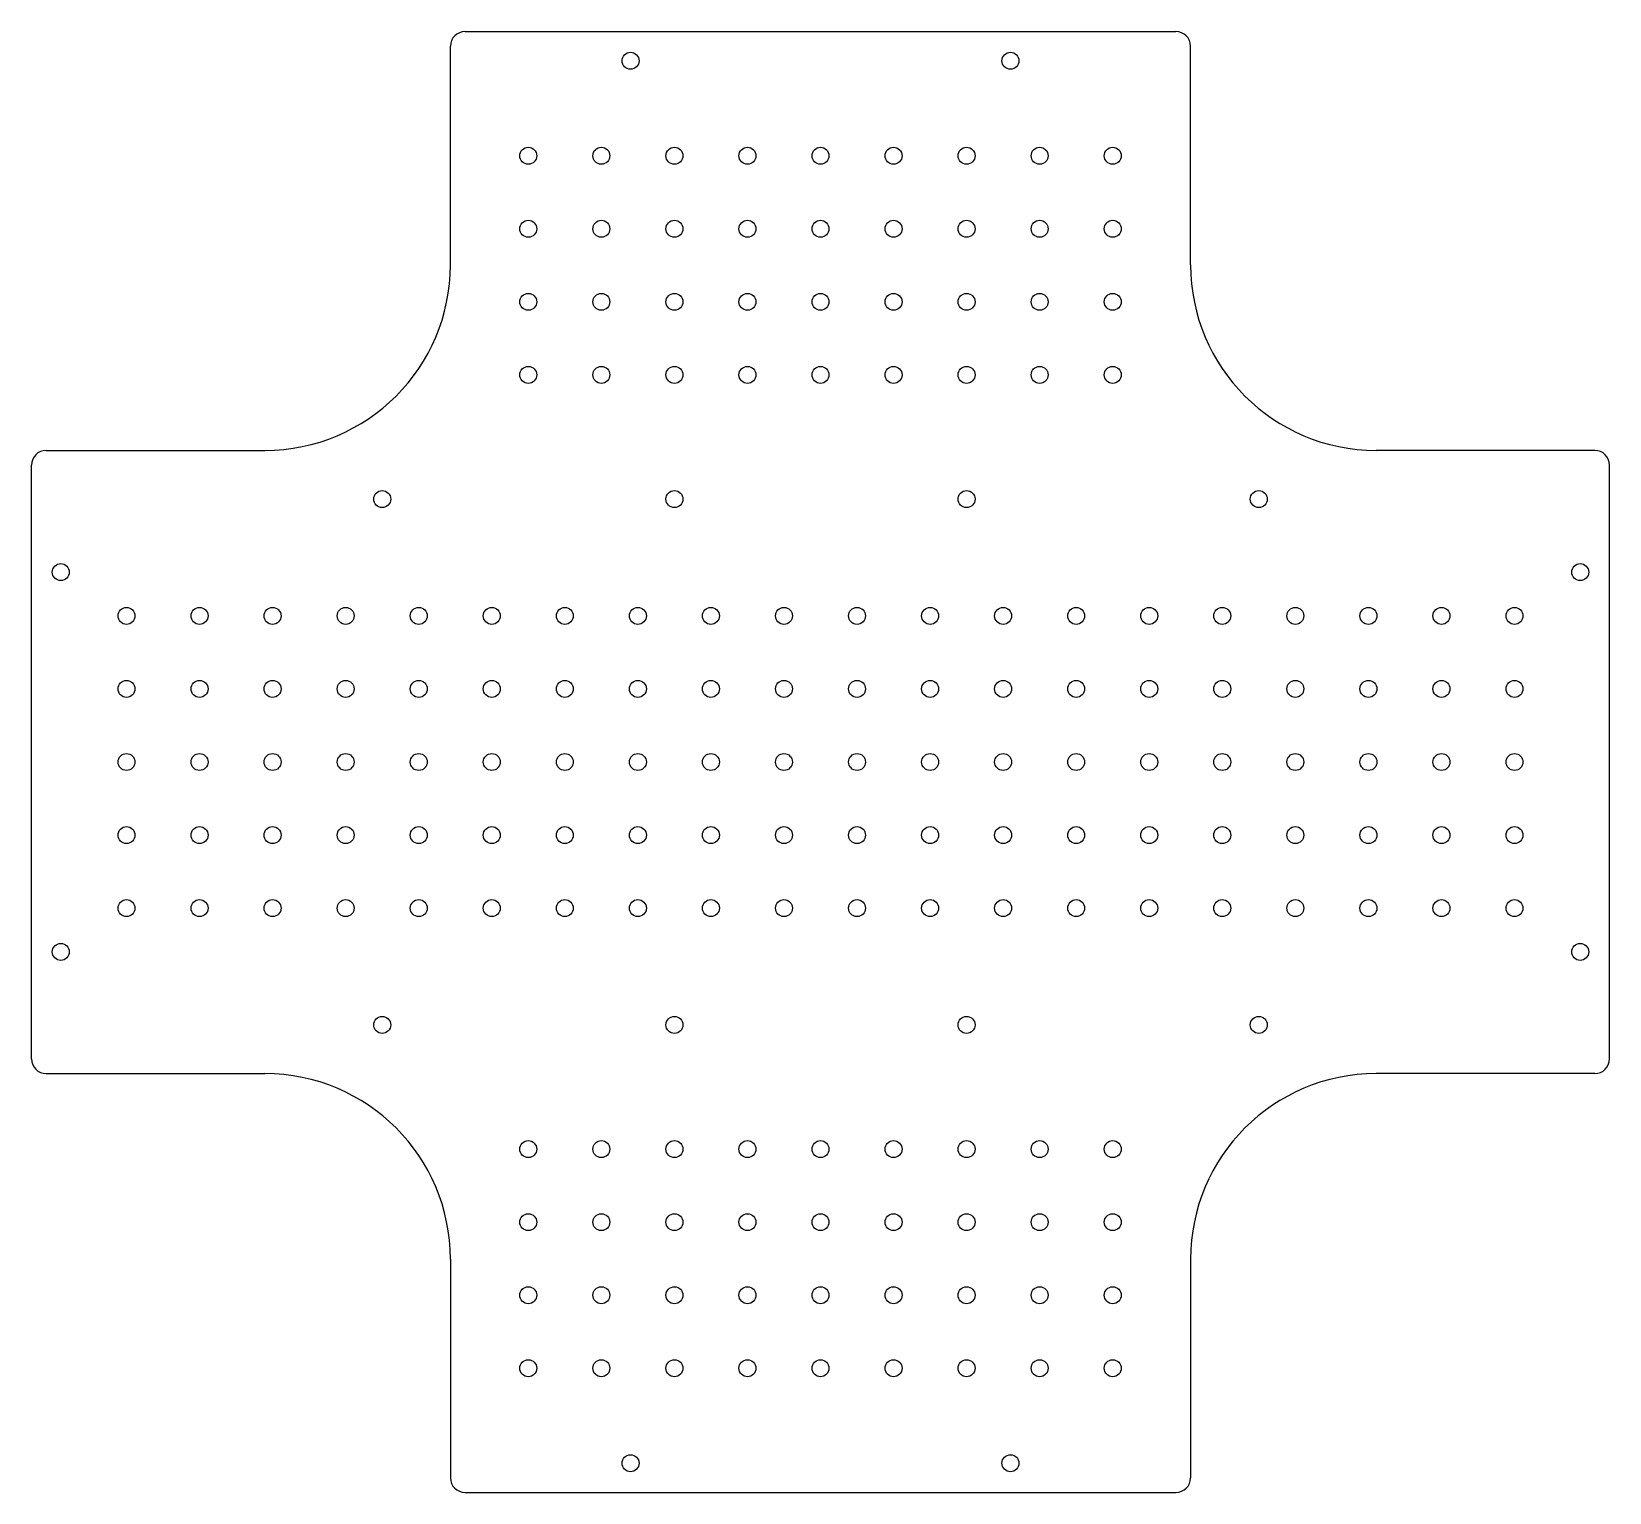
# Model space of a CAD drawing. Extents: x -270 to 270, y -250 to 250.
import ezdxf

# ---------------------------------------------------------------- set-up
doc = ezdxf.new("R2010")
doc.units = 0
doc.layers.add('VISIBLE', color=7, linetype='CONTINUOUS')

msp = doc.modelspace()

# ---------------------------------------------------------------- linework, layer by layer
at = {"layer": 'VISIBLE'}
for p, q in [((-121.65, 250), (121.65, 250)), ((-126.65, 170.15), (-126.65, 245)), ((126.65, 170.15), (126.65, 245)), ((-265, 106.65), (-190.15, 106.65)), ((265, 106.65), (190.15, 106.65)), ((-270, -101.65), (-270, 101.65)), ((270, -101.65), (270, 101.65)), ((-265, -106.65), (-190.15, -106.65)), ((265, -106.65), (190.15, -106.65)), ((-126.65, -170.15), (-126.65, -245)), ((126.65, -170.15), (126.65, -245)), ((-121.65, -250), (121.65, -250))]:
    msp.add_line(p, q, dxfattribs=at)
for centre in [(-65, 240), (65, 240), (-100, 207.5), (-75, 207.5), (-50, 207.5), (-25, 207.5), (0, 207.5), (25, 207.5), (50, 207.5), (75, 207.5), (100, 207.5), (-100, 182.5), (-75, 182.5), (-50, 182.5), (-25, 182.5), (0, 182.5), (25, 182.5), (50, 182.5), (75, 182.5), (100, 182.5), (-100, 157.5), (-75, 157.5), (-50, 157.5), (-25, 157.5), (0, 157.5), (25, 157.5), (50, 157.5), (75, 157.5), (100, 157.5), (-100, 132.5), (-75, 132.5), (-50, 132.5), (-25, 132.5), (0, 132.5), (25, 132.5), (50, 132.5), (75, 132.5), (100, 132.5), (-150, 90), (-50, 90), (50, 90), (150, 90), (-260, 65), (260, 65), (-237.5, 50), (-212.5, 50), (-187.5, 50), (-162.5, 50), (-137.5, 50), (-112.5, 50), (-87.5, 50), (-62.5, 50), (-37.5, 50), (-12.5, 50), (12.5, 50), (37.5, 50), (62.5, 50), (87.5, 50), (112.5, 50), (137.5, 50), (162.5, 50), (187.5, 50), (212.5, 50), (237.5, 50), (-237.5, 25), (-212.5, 25), (-187.5, 25), (-162.5, 25), (-137.5, 25), (-112.5, 25), (-87.5, 25), (-62.5, 25), (-37.5, 25), (-12.5, 25), (12.5, 25), (37.5, 25), (62.5, 25), (87.5, 25), (112.5, 25), (137.5, 25), (162.5, 25), (187.5, 25), (212.5, 25), (237.5, 25), (-237.5, 0), (-212.5, 0), (-187.5, 0), (-162.5, 0), (-137.5, 0), (-112.5, 0), (-87.5, 0), (-62.5, 0), (-37.5, 0), (-12.5, 0), (12.5, 0), (37.5, 0), (62.5, 0), (87.5, 0), (112.5, 0), (137.5, 0), (162.5, 0), (187.5, 0), (212.5, 0), (237.5, 0), (-237.5, -25), (-212.5, -25), (-187.5, -25), (-162.5, -25), (-137.5, -25), (-112.5, -25), (-87.5, -25), (-62.5, -25), (-37.5, -25), (-12.5, -25), (12.5, -25), (37.5, -25), (62.5, -25), (87.5, -25), (112.5, -25), (137.5, -25), (162.5, -25), (187.5, -25), (212.5, -25), (237.5, -25), (-237.5, -50), (-212.5, -50), (-187.5, -50), (-162.5, -50), (-137.5, -50), (-112.5, -50), (-87.5, -50), (-62.5, -50), (-37.5, -50), (-12.5, -50), (12.5, -50), (37.5, -50), (62.5, -50), (87.5, -50), (112.5, -50), (137.5, -50), (162.5, -50), (187.5, -50), (212.5, -50), (237.5, -50), (-260, -65), (260, -65), (-150, -90), (-50, -90), (50, -90), (150, -90), (-100, -132.5), (-75, -132.5), (-50, -132.5), (-25, -132.5), (0, -132.5), (25, -132.5), (50, -132.5), (75, -132.5), (100, -132.5), (-100, -157.5), (-75, -157.5), (-50, -157.5), (-25, -157.5), (0, -157.5), (25, -157.5), (50, -157.5), (75, -157.5), (100, -157.5), (-100, -182.5), (-75, -182.5), (-50, -182.5), (-25, -182.5), (0, -182.5), (25, -182.5), (50, -182.5), (75, -182.5), (100, -182.5), (-100, -207.5), (-75, -207.5), (-50, -207.5), (-25, -207.5), (0, -207.5), (25, -207.5), (50, -207.5), (75, -207.5), (100, -207.5), (-65, -240), (65, -240)]:
    msp.add_circle(centre, 2.9, dxfattribs=at)
for centre, radius, start, end in [((-121.65, 245), 5, 90, 180), ((121.65, 245), 5, 0, 90), ((-190.15, 170.15), 63.5, 270, 0), ((190.15, 170.15), 63.5, 180, 270), ((-265, 101.65), 5, 90, 180), ((265, 101.65), 5, 0, 90), ((-265, -101.65), 5, 180, 270), ((265, -101.65), 5, 270, 0), ((-190.15, -170.15), 63.5, 0, 90), ((190.15, -170.15), 63.5, 90, 180), ((-121.65, -245), 5, 180, 270), ((121.65, -245), 5, 270, 0)]:
    msp.add_arc(centre, radius, start, end, dxfattribs=at)

doc.saveas('drawing.dxf')
